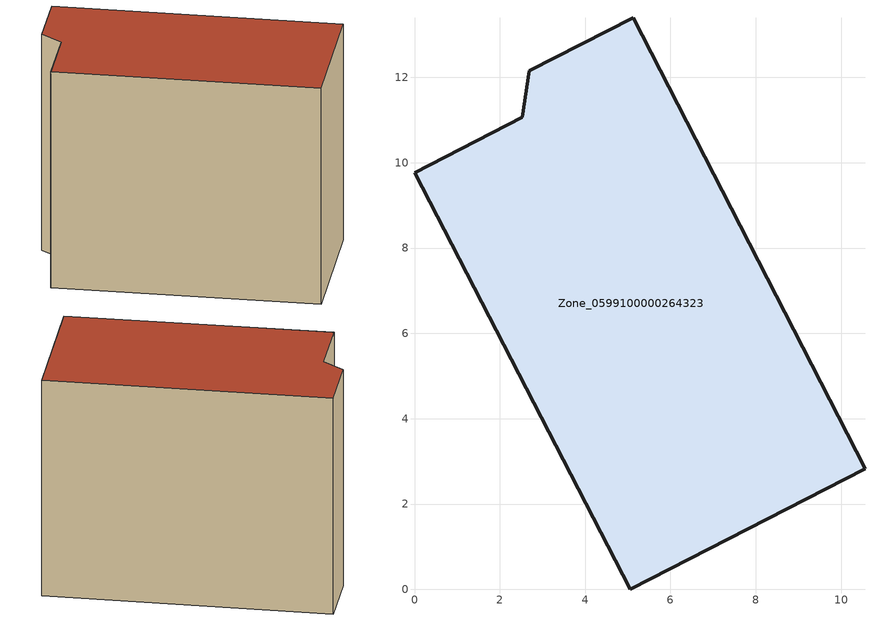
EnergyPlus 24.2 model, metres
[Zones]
Zone_0599100000264323
 floor ground (C_G): 2.69,12.16 5.13,13.4 10.56,2.82 5.06,0 0,9.77 2.53,11.07 z0
 wall outside (C_F): 2.53,11.07 0,9.77 5.06,0 10.56,2.82 5.13,13.4 2.69,12.16 2.53,11.07 z0:9.6
 roof outside (C_R): 5.13,13.4 2.69,12.16 2.53,11.07 0,9.77 5.06,0 10.56,2.82 z9.6
[BUILDING]
Pand.0599100000264323: North Axis=0; Terrain=City; Loads Convergence Tolerance Value=0.04; Temperature Convergence Tolerance Value=0.4; Solar Distribution=FullExterior; Maximum Number of Warmup Days=25; Minimum Number of Warmup Days=1
[Site:Location]
Rotterdam.The.Hague.AP_ZH_NLD Design_Conditions: Latitude=51.96; Longitude=4.45; Time Zone=1; Elevation=-4.5
[SITE:GROUNDTEMPERATURE:BUILDINGSURFACE]
18, 18, 18, 18, 18, 18, 18, 18, 18, 18, 18, 18
[MATERIAL] Thermal Absorptance=0.9; Solar Absorptance=0.7; Visible Absorptance=0.7
Name | Roughness | Thickness | Conductivity | Density | Specific Heat
G.TI.1946 | MediumSmooth | 0.15 | 1 | 540 | 1210
F.TI.1946 | Rough | 0.3 | 0.857143 | 1920 | 840
R.TI.1946 | MediumRough | 0.2 | 0.1 | 1500 | 1000
[CONSTRUCTION]
C_G: G.TI.1946
C_F: F.TI.1946
C_R: R.TI.1946
[ZONE]
Zone_0599100000264323: Type=1; Multiplier=1; Ceiling Height=Autocalculate; Volume=Autocalculate; Floor Area=autocalculate; Part of Total Floor Area=Yes
[ZONEINFILTRATION:DESIGNFLOWRATE]
Infil_Zone_0599100000264323: Zone or ZoneList or Space or SpaceList=Zone_0599100000264323; Schedule=AlwaysOn; Design Flow Rate Calculation Method=Flow/Area; Flow Rate per Floor Area=0.003; Constant Term Coefficient=1; Temperature Term Coefficient=0; Velocity Term Coefficient=0; Velocity Squared Term Coefficient=0
[HVACTEMPLATE:ZONE:IDEALLOADSAIRSYSTEM]
Zone_0599100000264323: Maximum Heating Supply Air Temperature=50; Minimum Cooling Supply Air Temperature=13; Maximum Heating Supply Air Humidity Ratio=0.0156; Minimum Cooling Supply Air Humidity Ratio=0.0077; Heating Limit=NoLimit; Cooling Limit=NoLimit; Dehumidification Control Type=ConstantSensibleHeatRatio; Cooling Sensible Heat Ratio=0.7; Dehumidification Setpoint=60; Humidification Control Type=None; Humidification Setpoint=30; Outdoor Air Method=None; Outdoor Air Flow Rate per Person=0.00944; Outdoor Air Flow Rate per Zone Floor Area=0; Outdoor Air Flow Rate per Zone=0; Demand Controlled Ventilation Type=None; Outdoor Air Economizer Type=NoEconomizer; Heat Recovery Type=None; Sensible Heat Recovery Effectiveness=0.7; Latent Heat Recovery Effectiveness=0.65
[ZONECONTROL:THERMOSTAT]
ThermostatControl_Zone_0599100000264323: Zone or ZoneList=Zone_0599100000264323; Control Type Schedule=DualSetpointControlType; Control 1=Thermostat_Zone_0599100000264323; Temperature Difference Between Cutout And Setpoint=0
[THERMOSTATSETPOINT:DUALSETPOINT]
Thermostat_Zone_0599100000264323: Heating Setpoint Temperature Schedule=HeatingSetpoint_Zone_0599100000264323; Cooling Setpoint Temperature Schedule=CoolingSetpoint_Zone_0599100000264323
[SCHEDULE:COMPACT]
HeatingSetpoint_Zone_0599100000264323: Through: 12/31, For: AllDays, Until: 24:00, 21
CoolingSetpoint_Zone_0599100000264323: Through: 12/31, For: AllDays, Until: 24:00, 24
DualSetpointControlType: Through: 12/31, For: AllDays, Until: 24:00, 4
AlwaysOn: Through: 12/31, For: AllDays, Until: 24:00, 1
